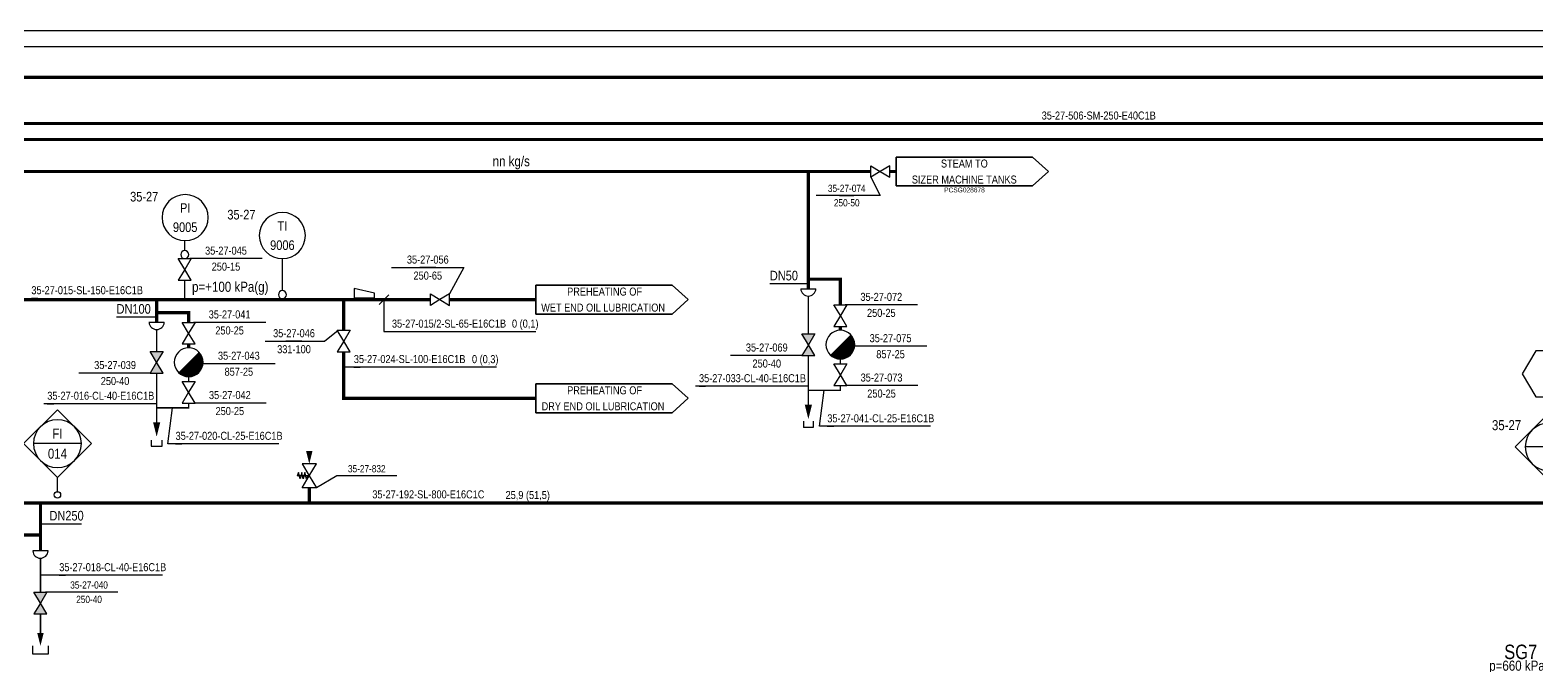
# Model space of a CAD drawing. Header units: millimetres. Extents: x -415 to 12957, y -5 to 599.
# Drawn here: x 964 to 1434.7, y 395.6 to 594.2 of the extents above; entities that cross this region are included whole.
import ezdxf
from ezdxf.enums import TextEntityAlignment as Align

# ---------------------------------------------------------------- set-up
doc = ezdxf.new("R2010")
doc.units = ezdxf.units.MM
doc.header["$LTSCALE"] = 10
doc.header["$MEASUREMENT"] = 0
doc.layers.get('0').update_dxf_attribs({"linetype": 'CONTINUOUS'})
doc.layers.add('BALANSSI', color=3, linetype='CONTINUOUS', lineweight=25)
for name, color, linetype in [('HOYRYRYHMIEN NIMET', 30, 'CONTINUOUS'), ('P-A-SHEET', 3, 'CONTINUOUS'), ('P-COND', 4, 'CONTINUOUS'), ('P-FITTINGS', 7, 'CONTINUOUS'), ('P-INSTRPOS', 7, 'CONTINUOUS'), ('P-INSTRPOS_TEXTS', 7, 'CONTINUOUS'), ('P-INSTRU', 7, 'CONTINUOUS'), ('P-LINEPOS', 7, 'CONTINUOUS'), ('P-OTHER', 7, 'CONTINUOUS'), ('P-STEAM1', 6, 'CONTINUOUS'), ('P-SYMB', 7, 'CONTINUOUS'), ('P-TEXT', 7, 'CONTINUOUS'), ('P-VALVEPOS', 7, 'CONTINUOUS'), ('P-VENTS', 7, 'CONTINUOUS'), ('PUTKIKARTIOT', 7, 'CONTINUOUS'), ('VEDENEROTTIMET', 7, 'CONTINUOUS')]:
    doc.layers.add(name, color=color, linetype=linetype)
doc.styles.add('ARIAL', font='ARIALN.TTF')
doc.styles.add('ARIALN', font='ARIALN.TTF')
doc.styles.add('LEGIBLE', font='ARIALN.TTF')
doc.styles.add('MODESTD', font='ARIALN.TTF')
doc.styles.get("Standard").update_dxf_attribs({"font": 'ARIALN.TTF'})

# ---------------------------------------------------------------- blocks, each defined once
blk = doc.blocks.new('PPI_1100A')
at = {"color": 0, "linetype": 'ByBlock'}
blk.add_line((0, 0), (2, 0), dxfattribs=at)
blk = doc.blocks.new('PPI_0900A')
at = {"color": 0, "linetype": 'ByBlock'}
blk.add_line((-2.5, 0), (2.5, 0), dxfattribs=at)
blk = doc.blocks.new('PPI_1207A')
at = {"color": 0, "linetype": 'ByBlock'}
for p, q in [((-8.5, 0), (0, 8.5)), ((0, 8.5), (8.5, 0)), ((0, -8.5), (-8.5, 0)), ((-6, 0), (6, 0)), ((8.5, 0), (0, -8.5))]:
    blk.add_line(p, q, dxfattribs=at)
blk.add_circle((0, 0), 6, dxfattribs=at)
blk = doc.blocks.new('*U60')
at = {"color": 0}
for points in [[(-47.5, -4.5), (-47.5, 4.5)], [(-47.5, 4.5), (-5, 4.5)], [(-5, 4.5), (0, 0)], [(0, 0), (-5, -4.5)], [(-5, -4.5), (-47.5, -4.5)]]:
    blk.add_lwpolyline(points, close=True, dxfattribs=at)
at = {"color": 7, "style": 'ARIALN'}
for tag, p in [('TEKSTI1', (-26.25, 2.5)), ('TEKSTI2', (-26.25, -2.5))]:
    blk.add_attdef(tag, text='', height=2.5, dxfattribs=at).set_placement(p, align=Align.MIDDLE_CENTER)
at = {"color": 1, "style": 'ARIALN'}
blk.add_attdef('KAAVIO', text='', height=1.5, dxfattribs=at).set_placement((-26.25, -5), align=Align.TOP_CENTER)
blk = doc.blocks.new('*U61')
at = {"color": 0}
for points in [[(5, 4.5), (0, 0)], [(0, 0), (5, -4.5)], [(47.5, 4.5), (5, 4.5)], [(47.5, -4.5), (47.5, 4.5)], [(5, -4.5), (47.5, -4.5)]]:
    blk.add_lwpolyline(points, close=True, dxfattribs=at)
at = {"color": 7, "style": 'ARIALN'}
for tag, p in [('TEKSTI1', (26.25, 2.5)), ('TEKSTI2', (26.25, -2.5))]:
    blk.add_attdef(tag, text='', height=2.5, dxfattribs=at).set_placement(p, align=Align.MIDDLE_CENTER)
at = {"color": 1, "style": 'ARIALN'}
blk.add_attdef('KAAVIO', text='', height=1.5, dxfattribs=at).set_placement((26.25, -5), align=Align.TOP_CENTER)
blk = doc.blocks.new('ARROW')
blk.add_solid([(-2.5, -1.25), (-2.5, 1.25), (2.5, 0)])
at = {"linetype": 'Continuous', "flags": 1}
blk.add_attdef('SYM_WIDTH', (0, 0), '', height=3, dxfattribs=at)
blk = doc.blocks.new('LPoist')
at = {"const_width": 3.75}
blk.add_lwpolyline([(1.33, 2.42, -1), (-1.33, 5.08, -5.843182)], format="xyb", dxfattribs=at)
blk.add_circle((0, 3.75), 3.75)
blk = doc.blocks.new('PPI_1200A')
at = {"color": 0, "linetype": 'ByBlock'}
blk.add_circle((0, 0), 6, dxfattribs=at)
blk = doc.blocks.new('PPI_0103B')
at = {"color": 0, "linetype": 'ByBlock'}
blk.add_circle((0, 0), 1.25, dxfattribs=at)
blk = doc.blocks.new('supistuskartio')
for p, q in [((-2.5, -0.28), (-2.5, -1.464)), ((2.5, -0.28), (-2.5, -0.28)), ((-2.5, -1.464), (2.5, -2.664)), ((2.5, -2.664), (2.5, -0.28))]:
    blk.add_line(p, q)
at = {"linetype": 'Continuous', "style": 'LEGIBLE', "flags": 9}
blk.add_attdef('FC', (0, 3.5), '', height=1.8, dxfattribs=at)
blk = doc.blocks.new('P7A1100')
at = {"color": 0, "linetype": 'ByBlock'}
for points in [[(-3, -1.8), (-3, 1.8), (0, 0)], [(3, -1.8), (3, 1.8), (0, 0)]]:
    blk.add_lwpolyline(points, close=True, dxfattribs=at)
blk = doc.blocks.new('PRO66DD')
h = blk.add_hatch(color=0)
h.paths.add_polyline_path([(-3, 1.8), (-3, -1.8), (0, 0)])
h.paths.add_polyline_path([(3, -1.8), (3, 1.8), (0, 0)])
at = {"layer": 'P-VENTS', "color": 0, "linetype": 'Continuous'}
for points in [[(-3, -1.8), (-3, 1.8), (0, 0)], [(3, -1.8), (3, 1.8), (0, 0)]]:
    blk.add_lwpolyline(points, close=True, dxfattribs=at)
blk = doc.blocks.new('P7A1305')
at = {"color": 0, "linetype": 'ByBlock'}
blk.add_solid([(-4, -1), (-4, 1), (0, 0)], dxfattribs=at)
blk = doc.blocks.new('PPI_0102B')
at = {"color": 0, "linetype": 'ByBlock'}
blk.add_circle((0, -1), 1, dxfattribs=at)
blk = doc.blocks.new('A$9D726')
at = {"layer": 'VEDENEROTTIMET'}
blk.add_lwpolyline([(4.77, 0), (0, 0)], dxfattribs=at)
blk = doc.blocks.new('P7A1304')
at = {"color": 0, "linetype": 'ByBlock'}
blk.add_line((1.5, 1.5), (-1.5, -1.5), dxfattribs=at)
blk = doc.blocks.new('PPI_2100A')
at = {"color": 0, "linetype": 'ByBlock'}
blk.add_line((0, 0), (2, 0), dxfattribs=at)
blk = doc.blocks.new('P7A1252')
at = {"color": 0, "linetype": 'ByBlock'}
for p, q in [((0, -1.5), (0, 1.5)), ((2, 1.5), (0, 1.5)), ((2, -1.5), (0, -1.5))]:
    blk.add_line(p, q, dxfattribs=at)
blk = doc.blocks.new('P7A1115')
at = {"color": 0, "linetype": 'ByBlock'}
for p, q in [((-0.8, 2.3), (0.8, 2.7)), ((0.8, 1.9), (-0.8, 2.3)), ((-0.8, 1.5), (0.8, 1.9)), ((0.8, 1.1), (-0.8, 1.5)), ((-0.8, 0.7), (0.8, 1.1)), ((0, 0.4), (-0.8, 0.7)), ((0, 0), (0, 3)), ((0.8, 2.7), (0, 3))]:
    blk.add_line(p, q, dxfattribs=at)
for points in [[(-3, 1.8), (0, 0), (-3, -1.8)], [(3, 1.8), (0, 0), (3, -1.8)]]:
    blk.add_lwpolyline(points, close=True, dxfattribs=at)

msp = doc.modelspace()

# ---------------------------------------------------------------- linework, layer by layer
at = {"layer": 'P-A-SHEET', "color": 7, "const_width": 0.35}
for points in [[(-410, 0), (12952.06, 0), (12952.06, 594), (-410, 594)], [(-405, 5), (12947.06, 5), (12947.06, 589), (-405, 589)]]:
    msp.add_lwpolyline(points, close=True, dxfattribs=at)
at = {"layer": 'P-COND', "linetype": 'Continuous', "const_width": 0.5}
for points in [[(1207.09, 511.13), (1207.09, 499.28)], [(1003.49, 500.65), (1003.49, 493.81)], [(1207.09, 492.53), (1207.09, 475.66)], [(1217.09, 489.91), (1217.09, 491.41)], [(1003.49, 487.06), (1003.49, 470.18)], [(1013.49, 484.43), (1013.49, 485.93)], [(967.19, 429.22), (967.19, 418.6)]]:
    msp.add_lwpolyline(points, dxfattribs=at)
at = {"layer": 'P-COND', "linetype": 'Continuous'}
for points in [[(1207.09, 481.66, 0.5, 0.5, 0), (1217.09, 481.66, 0.5, 0.5, 0), (1217.09, 483.16, 0, 0, 0)], [(1003.49, 476.18, 0.5, 0.5, 0), (1013.49, 476.18, 0.5, 0.5, 0), (1013.49, 477.68, 0, 0, 0)]]:
    msp.add_lwpolyline(points, format="xyseb", dxfattribs=at)
at = {"layer": 'P-COND', "const_width": 0.5}
msp.add_lwpolyline([(967.19, 411.85), (967.19, 404.35)], dxfattribs=at)
at = {"layer": 'P-INSTRU'}
for points in [[(1012.26, 525.29), (1012.26, 528.42)], [(1042.77, 512.79), (1042.77, 522.8)], [(1012.26, 510.42), (1012.26, 516.04)]]:
    msp.add_lwpolyline(points, dxfattribs=at)
at = {"layer": 'P-INSTRU', "linetype": 'Continuous'}
msp.add_lwpolyline([(972.5, 449.9), (972.5, 454.29)], dxfattribs=at)
at = {"layer": 'P-LINEPOS'}
for points in [[(1074.5, 510), (1074.5, 500), (1122, 500)], [(1109.66, 488.93), (1061.94, 488.93)], [(1207.09, 482.95), (1171.87, 482.95)], [(1003.49, 477.47), (968.27, 477.47)], [(1005.29, 423.91), (967.19, 423.91)]]:
    msp.add_lwpolyline(points, dxfattribs=at)
at = {"layer": 'P-OTHER'}
for points in [[(990.96, 504.59), (1003.46, 504.59)], [(1245.23, 470.42), (1210.55, 470.42), (1212.03, 481.66)], [(1041.63, 464.95), (1006.95, 464.95), (1008.43, 476.18)], [(1001.76, 466.08), (1001.76, 464.18)], [(1005.21, 464.18), (1005.21, 466.08)], [(1001.76, 464.18), (1005.21, 464.18)], [(967.5, 440), (980, 440)]]:
    msp.add_lwpolyline(points, dxfattribs=at)
at = {"layer": 'P-OTHER', "color": 0, "linetype": 'ByBlock'}
msp.add_lwpolyline([(1430.12, 486.78), (1434.32, 479.58), (1442.72, 479.58), (1446.92, 486.78), (1442.72, 493.98), (1434.32, 493.98)], close=True, dxfattribs=at)
at = {"layer": 'P-STEAM1', "linetype": 'Continuous', "const_width": 1}
for points in [[(407.5, 567.5), (407.5, 579.44), (1230.31, 579.44)], [(1230.31, 579.44), (6591.76, 579.44)], [(288, 530), (392.5, 530), (392.5, 565), (1230.31, 565)], [(1230.31, 565), (6459.81, 565)], [(477.5, 473.22), (477.5, 560), (1230.31, 560)], [(1230.31, 560), (6459.81, 560)], [(487.5, 473.22), (487.5, 550), (1226.57, 550)], [(1207.09, 513.51), (1207.09, 549.81)], [(1003.49, 502.9), (1003.49, 510)], [(1061.94, 510.42), (1061.94, 500.42)], [(1217.09, 500.41), (1217.09, 501.63)], [(1013.49, 494.93), (1013.49, 496.15)], [(1051.18, 446.46), (1051.18, 451.24)], [(916.73, 446.47), (1230.31, 446.46)], [(967.19, 446.47), (967.19, 431.47)], [(1230.31, 446.44), (2477.49, 446.38), (2482.49, 446.38), (2492.49, 446.38), (6312.49, 446.06), (6327.49, 446.06), (6459.81, 446.05)]]:
    msp.add_lwpolyline(points, dxfattribs=at)
at = {"layer": 'P-STEAM1', "linetype": 'Continuous', "lineweight": 0, "const_width": 1}
msp.add_lwpolyline([(1232.57, 550), (1234.57, 550)], dxfattribs=at)
at = {"layer": 'P-STEAM1', "linetype": 'Continuous'}
for points in [[(1217.09, 508.38, 1, 1, 0), (1217.09, 516.38, 1, 1, 0), (1207.09, 516.38, 0, 0, 0)], [(1013.49, 502.9, 1, 1, 0), (1013.49, 505.9, 1, 1, 0), (1003.49, 505.9, 0, 0, 0)], [(1061.94, 493.67, 1, 1, 0), (1061.94, 479.16, 1, 1, 0), (1122, 479.18, 0, 0, 0)], [(957.19, 431.47, 1, 1, 0), (957.19, 436.47, 1, 1, 0), (967.19, 436.47, 0, 0, 0)]]:
    msp.add_lwpolyline(points, format="xyseb", dxfattribs=at)
at = {"layer": 'P-STEAM1', "const_width": 1}
for points in [[(645.93, 510), (1089, 510)], [(1095, 510), (1122, 510)]]:
    msp.add_lwpolyline(points, dxfattribs=at)
at = {"layer": 'P-VALVEPOS'}
for points in [[(1226.57, 548.2), (1229.57, 542.5), (1209.57, 542.5)], [(1036.45, 522.8), (1013.85, 522.8)], [(1076.89, 520), (1099.5, 520), (1095, 511.8)], [(1195.06, 515), (1207.56, 515)], [(1241.18, 508.35), (1218.58, 508.35)], [(1037.58, 502.87), (1014.98, 502.87)], [(1037.37, 497), (1055.9, 497), (1060.25, 500.42)], [(1244.07, 495.45), (1221.47, 495.45)], [(1040.47, 489.97), (1017.87, 489.97)], [(1205.4, 492.53), (1182.8, 492.53)], [(1001.8, 487.06), (979.2, 487.06)], [(1241.26, 483.15), (1218.66, 483.15)], [(1037.66, 477.68), (1015.06, 477.68)], [(1078.55, 454.92), (1059.74, 454.92), (1053.43, 451.24)], [(991.38, 418.6), (968.78, 418.6)], [(964.69, 401.85), (964.69, 399.35), (969.69, 399.35), (969.69, 401.85)]]:
    msp.add_lwpolyline(points, dxfattribs=at)
at = {"layer": 'VEDENEROTTIMET'}
for points in [[(1001.1, 502.9), (1005.87, 502.9)], [(969.58, 431.47), (964.81, 431.47)]]:
    msp.add_lwpolyline(points, dxfattribs=at)
for centre in [(1207.09, 513.51), (1003.49, 503.04), (967.19, 431.61)]:
    msp.add_arc(centre, 2.39, 183.296, 356.704, dxfattribs=at)

# ---------------------------------------------------------------- block references
at = {"layer": 'P-COND', "linetype": 'Continuous', "xscale": -0.900000000000091, "yscale": 0.900000000000091, "zscale": 0.900000000000091}
for p, rotation in [((1207.09, 474.91), 89.99999999999967), ((1003.49, 469.43), 89.99999999999977)]:
    msp.add_blockref('ARROW', p, dxfattribs=dict(at, rotation=rotation))
at = {"layer": 'P-FITTINGS', "rotation": 90}
msp.add_blockref('P7A1252', (1207.05, 470), dxfattribs=at)
at = {"layer": 'P-INSTRPOS', "color": 140, "xscale": -1.2, "yscale": 1.2, "zscale": 1.2}
for p in [(1012.4, 535.62), (1042.77, 530)]:
    msp.add_blockref('PPI_1200A', p, dxfattribs=at)
at = {"layer": 'P-INSTRU', "color": 140, "xscale": -1, "rotation": 270}
for p in [(1012.26, 524.04), (1042.77, 511.54)]:
    msp.add_blockref('PPI_0103B', p, dxfattribs=at)
at = {"layer": 'P-INSTRU', "color": 140, "xscale": -1.2478, "yscale": 1.2478, "zscale": 1.2478}
for p in [(972.5, 465), (1438.52, 463.98)]:
    msp.add_blockref('PPI_1207A', p, dxfattribs=at)
at = {"layer": 'P-INSTRU', "color": 140}
msp.add_blockref('PPI_0102B', (972.5, 450), dxfattribs=at)
at = {"layer": 'P-LINEPOS', "color": 140}
for name, p in [('PPI_1100A', (1279.99, 565)), ('PPI_1100A', (964.35, 510.43)), ('PPI_2100A', (1077, 500)), ('PPI_1100A', (1065.09, 488.93)), ('PPI_1100A', (1172.93, 482.95)), ('PPI_1100A', (969.33, 477.47)), ('PPI_1100A', (1213.01, 470.42)), ('PPI_1100A', (1009.41, 464.95)), ('PPI_1100A', (1070.87, 446.66)), ('PPI_1100A', (1283.08, 446.66)), ('PPI_1100A', (973.06, 423.91))]:
    msp.add_blockref(name, p, dxfattribs=at)
at = {"layer": 'P-LINEPOS'}
msp.add_blockref('P7A1304', (1074.5, 510), dxfattribs=at)
at = {"layer": 'P-OTHER'}
ref = msp.add_blockref('*U60', (1282.07, 550), dxfattribs=at)
ref.add_attrib('TEKSTI1', 'STEAM TO', dxfattribs={"layer": '0', "color": 7, "height": 2.5, "style": 'ARIALN'}).set_placement((1255.83, 552.5), align=Align.MIDDLE_CENTER)
ref.add_attrib('TEKSTI2', 'SIZER MACHINE TANKS', dxfattribs={"layer": '0', "color": 7, "height": 2.5, "style": 'ARIALN'}).set_placement((1255.8, 547.5), align=Align.MIDDLE_CENTER)
ref.add_attrib('KAAVIO', 'PCSG028678', dxfattribs={"layer": '0', "color": 1, "height": 1.5, "style": 'ARIALN'}).set_placement((1255.87, 545), align=Align.TOP_CENTER)
ref = msp.add_blockref('*U61', (1169.5, 510), dxfattribs=dict(at, xscale=-1))
ref.add_attrib('TEKSTI1', 'PREHEATING OF', dxfattribs={"layer": '0', "color": 7, "height": 2.5, "style": 'ARIALN'}).set_placement((1143.43, 512.5), align=Align.MIDDLE_CENTER)
ref.add_attrib('TEKSTI2', 'WET END OIL LUBRICATION', dxfattribs={"layer": '0', "color": 7, "height": 2.5, "style": 'ARIALN'}).set_placement((1142.97, 507.5), align=Align.MIDDLE_CENTER)
at = {"layer": 'P-OTHER', "xscale": -1}
msp.add_blockref('A$9D726', (1209.47, 513.38), dxfattribs=at)
at = {"layer": 'P-OTHER'}
ref = msp.add_blockref('*U61', (1169.5, 479.17), dxfattribs=dict(at, xscale=-1))
ref.add_attrib('TEKSTI1', 'PREHEATING OF', dxfattribs={"layer": '0', "color": 7, "height": 2.5, "style": 'ARIALN'}).set_placement((1143.43, 481.67), align=Align.MIDDLE_CENTER)
ref.add_attrib('TEKSTI2', 'DRY END OIL LUBRICATION', dxfattribs={"layer": '0', "color": 7, "height": 2.5, "style": 'ARIALN'}).set_placement((1142.93, 476.67), align=Align.MIDDLE_CENTER)
at = {"layer": 'P-SYMB', "xscale": -1.199999999999818, "yscale": 1.199999999999818, "zscale": 1.199999999999818}
for p in [(1217.09, 491.41), (1013.49, 485.93)]:
    msp.add_blockref('LPoist', p, dxfattribs=at)
at = {"layer": 'P-SYMB', "rotation": 270}
for p in [(1051.18, 458.74), (967.19, 401.85)]:
    msp.add_blockref('P7A1305', p, dxfattribs=at)
at = {"layer": 'P-VALVEPOS', "color": 140, "yscale": 0.9, "zscale": 0.9}
for p, xscale in [((1219.08, 542.5), 0.9), ((1069.14, 454.92), -0.9), ((982.38, 418.6), -0.9)]:
    msp.add_blockref('PPI_0900A', p, dxfattribs=dict(at, xscale=xscale))
at = {"layer": 'P-VALVEPOS', "color": 140, "xscale": -1}
for p in [(1025.15, 522.8), (1088.2, 520), (1229.88, 508.35), (1026.28, 502.87), (1046.4, 497), (1232.77, 495.45), (1029.17, 489.97), (1194.1, 492.53), (990.5, 487.06), (1229.96, 483.15), (1026.36, 477.68)]:
    msp.add_blockref('PPI_0900A', p, dxfattribs=at)
at = {"layer": 'P-VENTS'}
for p in [(1229.57, 550), (1092, 510)]:
    msp.add_blockref('P7A1100', p, dxfattribs=at)
for name, p, xscale, yscale, zscale, rotation in [('P7A1100', (1012.26, 519.42), 1.125, 1.125, 1.125, 270), ('P7A1100', (1217.09, 505), 1.125, 1.125, 1.125, 270), ('P7A1100', (1013.49, 499.52), 1.125, 1.125, 1.125, 270), ('P7A1100', (1061.94, 497.04), 1.125, 1.125, 1.125, 270), ('PRO66DD', (1207.09, 495.91), 1.125000000000022, 1.125000000000022, 1.125000000000022, 270), ('PRO66DD', (1003.49, 490.43), 1.125000000000022, 1.125000000000022, 1.125000000000022, 270), ('P7A1100', (1217.09, 486.53), 1.125, 1.125, 1.125, 270), ('P7A1100', (1013.49, 481.06), 1.125, 1.125, 1.125, 270), ('P7A1115', (1051.18, 454.99), 1.25, 1.25, 1.25, 90), ('PRO66DD', (967.19, 415.22), 1.125000000000022, 1.125000000000022, 1.125000000000022, 270)]:
    msp.add_blockref(name, p, dxfattribs=dict(at, xscale=xscale, yscale=yscale, zscale=zscale, rotation=rotation))
at = {"layer": 'PUTKIKARTIOT', "xscale": 1.258389262000492, "yscale": 1.258389262000492, "zscale": 1.258389262000492, "rotation": 180}
msp.add_blockref('supistuskartio', (1068.38, 510.15), dxfattribs=at)

# ---------------------------------------------------------------- texts
at = {"layer": 'BALANSSI', "linetype": 'Continuous'}
for s, p in [('nn kg/s', (1108.46, 551.66)), ('p=+100 kPa(g)', (1014.55, 512.43)), ('p=660 kPa(g)', (1419.79, 394.07))]:
    msp.add_text(s, height=3.15, dxfattribs=at).set_placement(p)
at = {"layer": 'HOYRYRYHMIEN NIMET', "linetype": 'Continuous', "style": 'MODESTD'}
msp.add_text('SG7', height=4.5, dxfattribs=at).set_placement((1424.48, 397.71))
at = {"layer": 'P-INSTRPOS_TEXTS', "style": 'ARIAL'}
for height, p in [(3, (1004, 540.66)), (3, (1034.37, 535.04)), (3.119, (1429.79, 469.22))]:
    msp.add_text('35-27', height=height, dxfattribs=at).set_placement(p, align=Align.RIGHT)
for s, height, p in [('PI', 3, (1012.4, 538.62)), ('9005', 3, (1012.4, 532.62)), ('TI', 3, (1042.77, 533)), ('9006', 3, (1042.77, 527)), ('FI', 3.119, (972.5, 468.12)), ('014', 3.119, (972.5, 461.88))]:
    msp.add_text(s, height=height, dxfattribs=at).set_placement(p, align=Align.MIDDLE)
at = {"layer": 'P-LINEPOS', "color": 140, "style": 'ARIAL'}
for s, p in [('35-27-506-SM-250-E40C1B', (1279.99, 567.5)), ('35-27-015-SL-150-E16C1B', (964.35, 512.93)), ('35-27-015/2-SL-65-E16C1B', (1077, 502.5)), ('0 (0,1)', (1114.5, 502.5)), ('35-27-024-SL-100-E16C1B', (1065.09, 491.43)), ('0 (0,3)', (1102, 491.4)), ('35-27-033-CL-40-E16C1B', (1172.93, 485.45)), ('35-27-016-CL-40-E16C1B', (969.33, 479.97)), ('35-27-041-CL-25-E16C1B', (1213.01, 472.92)), ('35-27-020-CL-25-E16C1B', (1009.41, 467.45)), ('35-27-192-SL-800-E16C1C', (1070.87, 449.16)), ('25,9 (51,5)', (1112.5, 448.96)), ('35-27-018-CL-40-E16C1B', (973.06, 426.41))]:
    msp.add_text(s, height=2.5, dxfattribs=at).set_placement(p, align=Align.MIDDLE_LEFT)
at = {"layer": 'P-TEXT', "style": 'ARIALN'}
for s, p in [('DN50', (1195.06, 517.5)), ('DN100', (990.96, 507.09)), ('DN250', (970, 442.5))]:
    msp.add_text(s, height=3, dxfattribs=at).set_placement(p, align=Align.MIDDLE_LEFT)
at = {"layer": 'P-VALVEPOS', "color": 140, "style": 'ARIAL'}
for s, height, p in [('35-27-074', 2.25, (1219.08, 544.75)), ('250-50', 2.25, (1219.08, 540.25)), ('35-27-045', 2.5, (1025.15, 525.3)), ('35-27-056', 2.5, (1088.2, 522.5)), ('250-15', 2.5, (1025.15, 520.3)), ('250-65', 2.5, (1088.2, 517.5)), ('35-27-072', 2.5, (1229.88, 510.85)), ('35-27-041', 2.5, (1026.28, 505.37)), ('250-25', 2.5, (1229.88, 505.85)), ('250-25', 2.5, (1026.28, 500.37)), ('35-27-046', 2.5, (1046.4, 499.5)), ('35-27-075', 2.5, (1232.77, 497.95)), ('331-100', 2.5, (1046.4, 494.5)), ('35-27-069', 2.5, (1194.1, 495.03)), ('35-27-039', 2.5, (990.5, 489.56)), ('35-27-043', 2.5, (1029.17, 492.47)), ('250-40', 2.5, (1194.1, 490.03)), ('857-25', 2.5, (1232.77, 492.95)), ('250-40', 2.5, (990.5, 484.56)), ('857-25', 2.5, (1029.17, 487.47)), ('35-27-073', 2.5, (1229.96, 485.65)), ('35-27-042', 2.5, (1026.36, 480.18)), ('250-25', 2.5, (1229.96, 480.65)), ('250-25', 2.5, (1026.36, 475.18)), ('35-27-832', 2.25, (1069.14, 457.17)), ('35-27-040', 2.25, (982.38, 420.85)), ('250-40', 2.25, (982.38, 416.35))]:
    msp.add_text(s, height=height, dxfattribs=at).set_placement(p, align=Align.MIDDLE)

doc.saveas('drawing.dxf')
